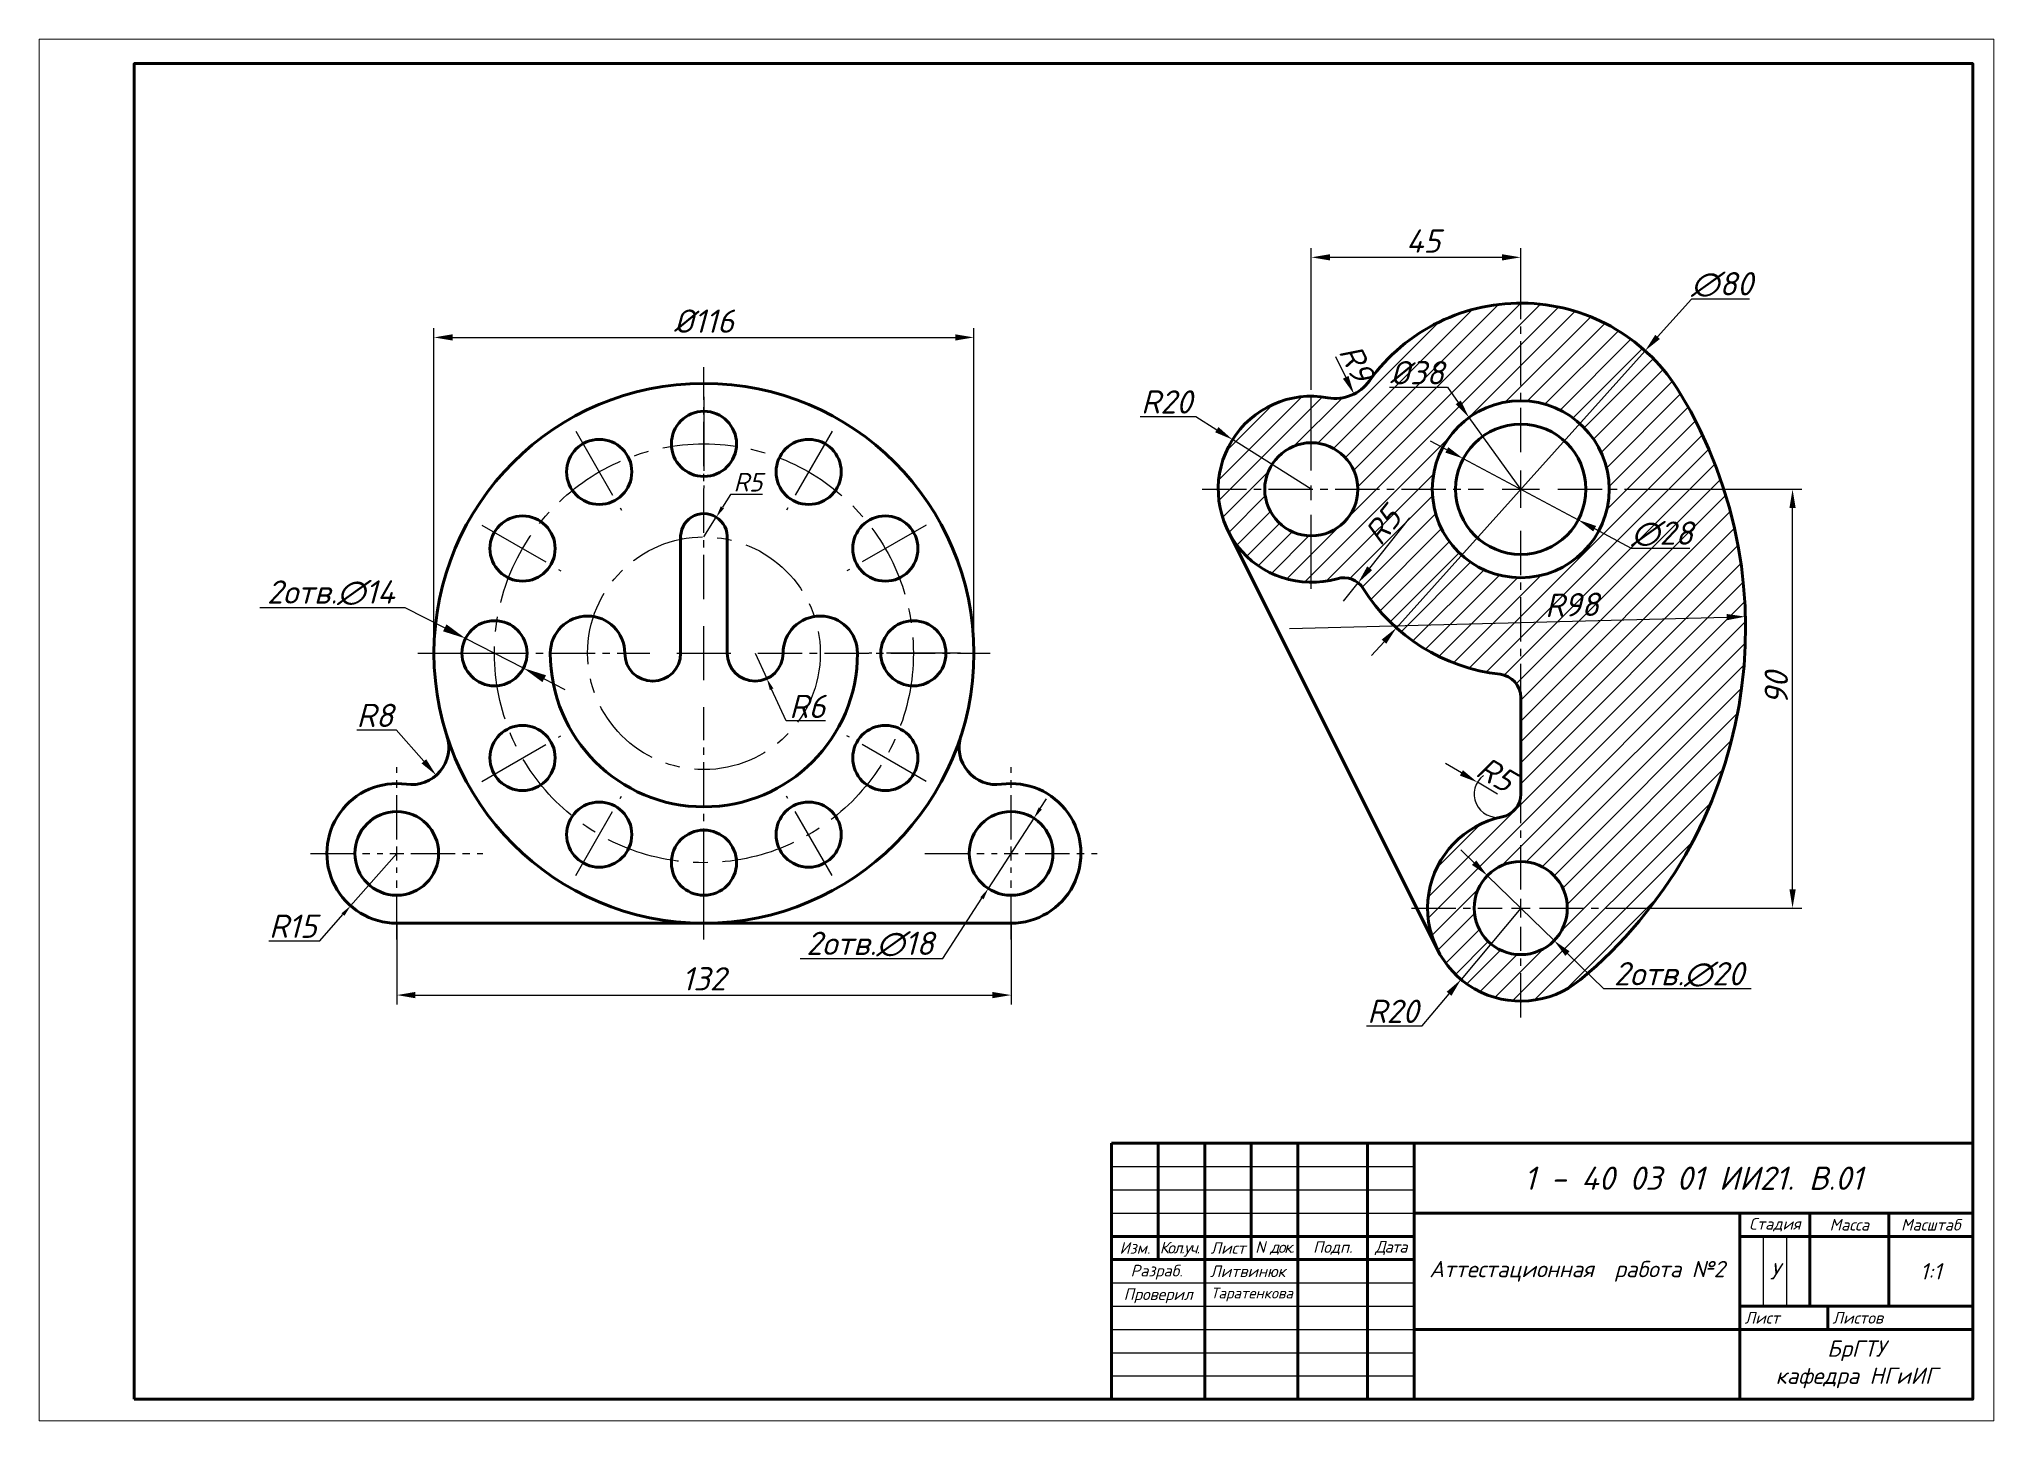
# Paper-space layout 'Лист1' of a CAD drawing. Header units: millimetres. Extents: x -2 to 418, y -2 to 295.
# The model-space entities are those that its viewports show. They can reach past a viewport. Long polylines and large blocks are cut down to what shows.
import ezdxf

# ---------------------------------------------------------------- set-up
doc = ezdxf.new("R2010")
doc.units = ezdxf.units.MM
doc.header["$LTSCALE"] = 0.5
doc.linetypes.add('CENTER2', pattern=[28.575, 19.05, -3.175, 3.175, -3.175])
doc.linetypes.add('осевая', pattern=[50.8, 31.75, -6.35, 6.35, -6.35])
doc.styles.add('GOST-2.304_Type-B', font='isocpeui.ttf')
doc.styles.add('SPDS', font='isocpeur.ttf', dxfattribs={"oblique": 15})
doc.dimstyles.new('Copy(2) of STANDARD', dxfattribs={"dimscale": 0, "dimtxt": 5, "dimasz": 4, "dimexe": 2, "dimexo": 0, "dimgap": 1, "dimtad": 1, "dimdec": 0, "dimzin": 12, "dimdsep": 46, "dimtxsty": 'SPDS', "dimcen": -3, "dimclrd": 256, "dimclre": 256, "dimadec": 0, "dimazin": 0, "dimtfac": 1, "dimtdec": 0, "dimtmove": 0, "dimatfit": 1, "dimfxl": 1, "dimtolj": 1, "dimtzin": 0, "dimarcsym": 0})
doc.dimstyles.new('SPDS', dxfattribs={"dimscale": 0, "dimtxt": 2.5, "dimasz": 2.5, "dimexe": 1.25, "dimexo": 0.625, "dimtad": 1, "dimtoh": 1, "dimdec": 0, "dimrnd": 0.001, "dimtxsty": 'SPDS', "dimblk": 'ARCHTICK', "dimblk1": 'ARCHTICK', "dimblk2": 'ARCHTICK', "dimcen": 2.5, "dimdle": 2, "dimadec": 0, "dimazin": 2, "dimtfac": 1, "dimtdec": 4, "dimtmove": 1, "dimatfit": 3, "dimfxl": 1, "dimtolj": 1, "dimtzin": 0, "dimarcsym": 0})

# ---------------------------------------------------------------- blocks, each defined once
blk = doc.blocks.new('*U13')
at = {"color": 0, "linetype": 'CENTER2', "transparency": 16777216}
for p, q in [((0, 11.6), (0, 61.5)), ((-61.5, 0), (-11.6, 0)), ((11.6, 0), (61.5, 0)), ((0, -61.5), (0, -11.6))]:
    blk.add_line(p, q, dxfattribs=at)
at = {"color": 0, "linetype": 'Continuous', "transparency": 16777216}
for p, q in [((0, -5.8), (0, 5.8)), ((-5.8, 0), (5.8, 0))]:
    blk.add_line(p, q, dxfattribs=at)
blk = doc.blocks.new('*U16')
at = {"color": 0, "linetype": 'CENTER2', "transparency": 16777216}
for p, q in [((0, 3), (0, 18.5)), ((-18.5, 0), (-3, 0)), ((3, 0), (18.5, 0)), ((0, -18.5), (0, -3))]:
    blk.add_line(p, q, dxfattribs=at)
at = {"color": 0, "linetype": 'Continuous', "transparency": 16777216}
for p, q in [((-1.5, 0), (1.5, 0)), ((0, -1.5), (0, 1.5))]:
    blk.add_line(p, q, dxfattribs=at)
blk = doc.blocks.new('*U17')
at = {"color": 0, "linetype": 'CENTER2', "transparency": 16777216}
for p, q in [((0, 3), (0, 18.5)), ((-18.5, 0), (-3, 0)), ((3, 0), (18.5, 0)), ((0, -18.5), (0, -3))]:
    blk.add_line(p, q, dxfattribs=at)
at = {"color": 0, "linetype": 'Continuous', "transparency": 16777216}
for p, q in [((-1.5, 0), (1.5, 0)), ((0, -1.5), (0, 1.5))]:
    blk.add_line(p, q, dxfattribs=at)
blk = doc.blocks.new('*U18')
at = {"linetype": 'осевая'}
blk.add_line((-9.82, 0), (9.82, 0), dxfattribs=at)
at = {"lineweight": 60}
blk.add_circle((0.3, 0), 7, dxfattribs=at)
blk = doc.blocks.new('*U19')
at = {"color": 0, "linetype": 'ByBlock', "lineweight": -2, "transparency": 16777216}
for p, rotation in [((-42501.18, 32202.94), 269.9999999999998), ((-42523.83, 32196.88), 299.9999999999998), ((-42478.53, 32196.88), 239.9999999999998), ((-42540.41, 32180.3), 329.9999999999998), ((-42461.95, 32180.3), 209.9999999999998), ((-42455.88, 32157.65), 180), ((-42540.41, 32135), 29.99999999999999), ((-42461.95, 32135), 149.9999999999999), ((-42523.83, 32118.42), 59.99999999999997), ((-42478.53, 32118.42), 119.9999999999999), ((-42501.18, 32112.35), 89.99999999999997)]:
    blk.add_blockref('*U18', p, dxfattribs=dict(at, rotation=rotation))
blk.add_blockref('*U18', (-42546.48, 32157.65), dxfattribs=at)
blk = doc.blocks.new('*D20')
at = {"lineweight": -2, "transparency": 16777216}
for p, q in [((-42539.07, 32166.38), (-42539.07, 32236.25)), ((-42423.07, 32166.38), (-42423.07, 32236.25)), ((-42535.07, 32234.25), (-42427.07, 32234.25))]:
    blk.add_line(p, q, dxfattribs=at)
at = {"transparency": 16777216}
for points in [[(-42535.07, 32234.92), (-42535.07, 32233.58), (-42539.07, 32234.25)], [(-42427.07, 32234.92), (-42427.07, 32233.58), (-42423.07, 32234.25)]]:
    blk.add_solid(points, dxfattribs=at)
at = {"layer": 'Defpoints', "color": 0, "transparency": 16777216}
for p in [(-42423.07, 32234.25), (-42539.07, 32166.38), (-42423.07, 32166.38)]:
    blk.add_point(p, dxfattribs=at)
at = {"color": 0, "transparency": 16777216, "insert": (-42481.09, 32237.75), "char_height": 5, "attachment_point": 5, "style": 'SPDS'}
blk.add_mtext('\\A1;%%C116', dxfattribs=at)
blk = doc.blocks.new('*D22')
at = {"color": 0, "lineweight": -2, "transparency": 16777216}
for p, q in [((-42475.37, 32200.51), (-42477.1, 32197.74)), ((-42468.47, 32200.51), (-42475.37, 32200.51)), ((-42481.07, 32191.38), (-42478.42, 32195.62))]:
    blk.add_line(p, q, dxfattribs=at)
at = {"color": 0, "transparency": 16777216}
blk.add_solid([(-42477.45, 32197.96), (-42476.74, 32197.52), (-42478.42, 32195.62)], dxfattribs=at)
at = {"layer": 'Defpoints', "color": 0, "transparency": 16777216}
for p in [(-42478.42, 32195.62), (-42481.07, 32191.38)]:
    blk.add_point(p, dxfattribs=at)
at = {"color": 0, "transparency": 16777216, "insert": (-42471.61, 32203.14), "char_height": 2.5, "attachment_point": 5, "style": 'SPDS'}
blk.add_mtext('\\A1;{\\H1.6x;R5}', dxfattribs=at)
blk = doc.blocks.new('_ArchTick')
at = {"color": 0, "linetype": 'ByBlock', "const_width": 0.15}
blk.add_lwpolyline([(-0.5, -0.5), (0.5, 0.5)], dxfattribs=at)
blk = doc.blocks.new('*D23')
at = {"color": 0, "lineweight": -2, "transparency": 16777216}
for p, q in [((-42576.5, 32176.25), (-42545.36, 32176.25)), ((-42545.36, 32176.25), (-42536.75, 32171.85)), ((-42519.84, 32163.19), (-42532.3, 32169.57)), ((-42515.38, 32160.91), (-42510.93, 32158.63))]:
    blk.add_line(p, q, dxfattribs=at)
at = {"color": 0, "transparency": 16777216}
for points in [[(-42536.37, 32172.59), (-42537.13, 32171.1), (-42532.3, 32169.57)], [(-42515, 32161.65), (-42515.76, 32160.17), (-42519.84, 32163.19)]]:
    blk.add_solid(points, dxfattribs=at)
at = {"layer": 'Defpoints', "color": 0, "transparency": 16777216}
for p in [(-42532.3, 32169.57), (-42519.84, 32163.19)]:
    blk.add_point(p, dxfattribs=at)
at = {"color": 0, "transparency": 16777216, "insert": (-42561.24, 32179.38), "char_height": 2.5, "attachment_point": 5, "style": 'SPDS'}
blk.add_mtext('\\A1;{\\H2x;2отв.∅14}', dxfattribs=at)
blk = doc.blocks.new('*D26')
at = {"color": 0, "lineweight": -2, "transparency": 16777216}
for p, q in [((-42470.07, 32166.38), (-42467.56, 32160.93)), ((-42463.39, 32151.84), (-42466.52, 32158.65)), ((-42454.93, 32151.84), (-42463.39, 32151.84))]:
    blk.add_line(p, q, dxfattribs=at)
at = {"color": 0, "transparency": 16777216}
blk.add_solid([(-42466.14, 32158.83), (-42466.9, 32158.48), (-42467.56, 32160.93)], dxfattribs=at)
at = {"layer": 'Defpoints', "color": 0, "transparency": 16777216}
for p in [(-42470.07, 32166.38), (-42467.56, 32160.93)]:
    blk.add_point(p, dxfattribs=at)
at = {"color": 0, "transparency": 16777216, "insert": (-42458.85, 32154.96), "char_height": 2.5, "attachment_point": 5, "style": 'SPDS'}
blk.add_mtext('\\A1;{\\H2x;R6}', dxfattribs=at)
blk = doc.blocks.new('*D27')
at = {"color": 0, "lineweight": -2, "transparency": 16777216}
for p, q in [((-42547.07, 32123.38), (-42556.97, 32112.12)), ((-42563.58, 32104.61), (-42558.62, 32110.24)), ((-42574.54, 32104.61), (-42563.58, 32104.61))]:
    blk.add_line(p, q, dxfattribs=at)
at = {"color": 0, "transparency": 16777216}
blk.add_solid([(-42558.94, 32110.51), (-42558.31, 32109.96), (-42556.97, 32112.12)], dxfattribs=at)
at = {"layer": 'Defpoints', "color": 0, "transparency": 16777216}
for p in [(-42547.07, 32123.38), (-42556.97, 32112.12)]:
    blk.add_point(p, dxfattribs=at)
at = {"color": 0, "transparency": 16777216, "insert": (-42569.37, 32107.73), "char_height": 2.5, "attachment_point": 5, "style": 'SPDS'}
blk.add_mtext('\\A1;{\\H2x;R15}', dxfattribs=at)
blk = doc.blocks.new('*D28')
at = {"lineweight": -2, "transparency": 16777216}
for p, q in [((-42547.07, 32108.38), (-42547.07, 32090.93)), ((-42415.07, 32108.38), (-42415.07, 32090.93)), ((-42543.07, 32092.93), (-42419.07, 32092.93))]:
    blk.add_line(p, q, dxfattribs=at)
at = {"transparency": 16777216}
for points in [[(-42543.07, 32093.6), (-42543.07, 32092.26), (-42547.07, 32092.93)], [(-42419.07, 32093.6), (-42419.07, 32092.26), (-42415.07, 32092.93)]]:
    blk.add_solid(points, dxfattribs=at)
at = {"layer": 'Defpoints', "color": 0, "transparency": 16777216}
for p in [(-42547.07, 32108.38), (-42415.07, 32108.38), (-42415.07, 32092.93)]:
    blk.add_point(p, dxfattribs=at)
at = {"color": 0, "transparency": 16777216, "insert": (-42481.11, 32096.43), "char_height": 5, "attachment_point": 5, "style": 'SPDS'}
blk.add_mtext('\\A1;132', dxfattribs=at)
blk = doc.blocks.new('*D29')
at = {"color": 0, "lineweight": -2, "transparency": 16777216}
for p, q in [((-42408.81, 32133.02), (-42407.44, 32135.12)), ((-42410.17, 32130.93), (-42419.97, 32115.83)), ((-42429.74, 32100.77), (-42421.33, 32113.73)), ((-42460.39, 32100.77), (-42429.74, 32100.77))]:
    blk.add_line(p, q, dxfattribs=at)
at = {"color": 0, "transparency": 16777216}
for points in [[(-42409.15, 32133.25), (-42408.46, 32132.8), (-42410.17, 32130.93)], [(-42421.68, 32113.96), (-42420.98, 32113.51), (-42419.97, 32115.83)]]:
    blk.add_solid(points, dxfattribs=at)
at = {"layer": 'Defpoints', "color": 0, "transparency": 16777216}
for p in [(-42410.17, 32130.93), (-42419.97, 32115.83)]:
    blk.add_point(p, dxfattribs=at)
at = {"color": 0, "transparency": 16777216, "insert": (-42445.38, 32103.89), "char_height": 2.5, "attachment_point": 5, "style": 'SPDS'}
blk.add_mtext('\\A1;{\\H2x;2отв.∅18}', dxfattribs=at)
blk = doc.blocks.new('*U30')
at = {"color": 0, "linetype": 'CENTER2', "transparency": 16777216}
for p, q in [((0, 8), (0, 43.5)), ((-68.47, 0), (-8, 0)), ((8, 0), (47, 0)), ((0, -47), (0, -8))]:
    blk.add_line(p, q, dxfattribs=at)
at = {"color": 0, "linetype": 'Continuous', "transparency": 16777216}
for p, q in [((-4, 0), (4, 0)), ((0, -4), (0, 4))]:
    blk.add_line(p, q, dxfattribs=at)
blk = doc.blocks.new('*U31')
at = {"color": 0, "linetype": 'CENTER2', "transparency": 16777216}
for p, q in [((0, 4), (0, 23.5)), ((-23.5, 0), (-4, 0)), ((4, 0), (23.5, 0)), ((0, -23.5), (0, -4))]:
    blk.add_line(p, q, dxfattribs=at)
at = {"color": 0, "linetype": 'Continuous', "transparency": 16777216}
for p, q in [((-2, 0), (2, 0)), ((0, -2), (0, 2))]:
    blk.add_line(p, q, dxfattribs=at)
blk = doc.blocks.new('*D32')
at = {"lineweight": -2, "transparency": 16777216}
for p, q in [((-42350.57, 32222.99), (-42350.57, 32253.46)), ((-42305.57, 32241.62), (-42305.57, 32253.46)), ((-42309.57, 32251.46), (-42346.57, 32251.46))]:
    blk.add_line(p, q, dxfattribs=at)
at = {"transparency": 16777216}
for points in [[(-42346.57, 32252.13), (-42346.57, 32250.79), (-42350.57, 32251.46)], [(-42309.57, 32252.13), (-42309.57, 32250.79), (-42305.57, 32251.46)]]:
    blk.add_solid(points, dxfattribs=at)
at = {"layer": 'Defpoints', "color": 0, "transparency": 16777216}
for p in [(-42350.57, 32251.46), (-42305.57, 32241.62), (-42350.57, 32222.99)]:
    blk.add_point(p, dxfattribs=at)
at = {"color": 0, "transparency": 16777216, "insert": (-42326.53, 32254.96), "char_height": 5, "attachment_point": 5, "style": 'SPDS'}
blk.add_mtext('\\A1;45', dxfattribs=at)
blk = doc.blocks.new('*D33')
at = {"lineweight": -2, "transparency": 16777216}
blk.add_line((-42345.4, 32230.15), (-42343.18, 32225.67), dxfattribs=at)
at = {"transparency": 16777216}
blk.add_solid([(-42342.58, 32225.97), (-42343.78, 32225.38), (-42341.4, 32222.09)], dxfattribs=at)
at = {"layer": 'Defpoints', "color": 0, "transparency": 16777216}
for p in [(-42345.4, 32230.15), (-42341.4, 32222.09)]:
    blk.add_point(p, dxfattribs=at)
at = {"color": 0, "transparency": 16777216, "insert": (-42340.82, 32228.8), "char_height": 5, "attachment_point": 5, "rotation": 296.3744, "style": 'SPDS'}
blk.add_mtext('\\A1;R9', dxfattribs=at)
blk = doc.blocks.new('*D34')
at = {"lineweight": -2, "transparency": 16777216}
for p, q in [((-42338.02, 32184.65), (-42329.4, 32195.48)), ((-42343.62, 32177.6), (-42340.51, 32181.52))]:
    blk.add_line(p, q, dxfattribs=at)
at = {"transparency": 16777216}
blk.add_solid([(-42338.54, 32185.06), (-42337.5, 32184.23), (-42340.51, 32181.52)], dxfattribs=at)
at = {"layer": 'Defpoints', "color": 0, "transparency": 16777216}
for p in [(-42340.51, 32181.52), (-42343.62, 32177.6)]:
    blk.add_point(p, dxfattribs=at)
at = {"color": 0, "transparency": 16777216, "insert": (-42335.21, 32193.81), "char_height": 5, "attachment_point": 5, "rotation": 51.5015, "style": 'SPDS'}
blk.add_mtext('\\A1;R5', dxfattribs=at)
blk = doc.blocks.new('*D35')
at = {"lineweight": -2, "transparency": 16777216}
for p, q in [((-42318.32, 32140.67), (-42321.77, 32142.7)), ((-42310.57, 32136.11), (-42314.88, 32138.65))]:
    blk.add_line(p, q, dxfattribs=at)
blk.add_arc((-42310.57, 32136.11), 5, 126.6252, 281.537, dxfattribs=at)
at = {"transparency": 16777216}
blk.add_solid([(-42317.99, 32141.25), (-42318.66, 32140.1), (-42314.88, 32138.65)], dxfattribs=at)
at = {"layer": 'Defpoints', "color": 0, "transparency": 16777216}
for p in [(-42314.88, 32138.65), (-42310.57, 32136.11)]:
    blk.add_point(p, dxfattribs=at)
at = {"color": 0, "transparency": 16777216, "insert": (-42310.95, 32140.4), "char_height": 5, "attachment_point": 5, "rotation": 329.5435, "style": 'SPDS'}
blk.add_mtext('\\A1;R5', dxfattribs=at)
blk = doc.blocks.new('*D36')
at = {"lineweight": -2, "transparency": 16777216}
blk.add_line((-42355.27, 32171.73), (-42261.3, 32174.15), dxfattribs=at)
at = {"transparency": 16777216}
blk.add_solid([(-42261.32, 32174.82), (-42261.29, 32173.48), (-42257.3, 32174.25)], dxfattribs=at)
at = {"layer": 'Defpoints', "color": 0, "transparency": 16777216}
for p in [(-42257.3, 32174.25), (-42355.27, 32171.73)]:
    blk.add_point(p, dxfattribs=at)
at = {"color": 0, "transparency": 16777216, "insert": (-42294.57, 32176.79), "char_height": 5, "attachment_point": 5, "rotation": 1.4763, "style": 'SPDS'}
blk.add_mtext('\\A1;R98', dxfattribs=at)
blk = doc.blocks.new('*D37')
at = {"color": 0, "lineweight": -2, "transparency": 16777216}
for p, q in [((-42321.45, 32210.09), (-42324.98, 32211.97)), ((-42317.92, 32208.2), (-42293.21, 32195.03)), ((-42281.74, 32188.92), (-42289.68, 32193.15)), ((-42269.27, 32188.92), (-42281.74, 32188.92))]:
    blk.add_line(p, q, dxfattribs=at)
at = {"color": 0, "transparency": 16777216}
for points in [[(-42321.14, 32210.67), (-42321.76, 32209.5), (-42317.92, 32208.2)], [(-42289.37, 32193.74), (-42290, 32192.56), (-42293.21, 32195.03)]]:
    blk.add_solid(points, dxfattribs=at)
at = {"layer": 'Defpoints', "color": 0, "transparency": 16777216}
for p in [(-42317.92, 32208.2), (-42293.21, 32195.03)]:
    blk.add_point(p, dxfattribs=at)
at = {"color": 0, "transparency": 16777216, "insert": (-42275.19, 32192.04), "char_height": 2.5, "attachment_point": 5, "style": 'SPDS'}
blk.add_mtext('\\A1;{\\H2x;∅28}', dxfattribs=at)
blk = doc.blocks.new('*D39')
at = {"color": 0, "lineweight": -2, "transparency": 16777216}
for p, q in [((-42268.88, 32242.49), (-42276.18, 32234.36)), ((-42256.42, 32242.49), (-42268.88, 32242.49)), ((-42332.28, 32171.85), (-42278.85, 32231.39)), ((-42334.95, 32168.87), (-42337.63, 32165.9))]:
    blk.add_line(p, q, dxfattribs=at)
at = {"color": 0, "transparency": 16777216}
for points in [[(-42276.67, 32234.81), (-42275.68, 32233.92), (-42278.85, 32231.39)], [(-42335.45, 32169.32), (-42334.46, 32168.43), (-42332.28, 32171.85)]]:
    blk.add_solid(points, dxfattribs=at)
at = {"layer": 'Defpoints', "color": 0, "transparency": 16777216}
for p in [(-42278.85, 32231.39), (-42332.28, 32171.85)]:
    blk.add_point(p, dxfattribs=at)
at = {"color": 0, "transparency": 16777216, "insert": (-42262.34, 32245.62), "char_height": 5, "attachment_point": 5, "style": 'SPDS'}
blk.add_mtext('\\A1;∅80', dxfattribs=at)
blk = doc.blocks.new('*D40')
at = {"color": 0, "lineweight": -2, "transparency": 16777216}
for p, q in [((-42333.8, 32223.53), (-42321.34, 32223.53)), ((-42321.34, 32223.53), (-42319, 32220.29)), ((-42305.57, 32201.62), (-42316.66, 32217.04))]:
    blk.add_line(p, q, dxfattribs=at)
at = {"color": 0, "transparency": 16777216}
blk.add_solid([(-42318.46, 32220.68), (-42319.54, 32219.9), (-42316.66, 32217.04)], dxfattribs=at)
at = {"layer": 'Defpoints', "color": 0, "transparency": 16777216}
for p in [(-42316.66, 32217.04), (-42305.57, 32201.62)]:
    blk.add_point(p, dxfattribs=at)
at = {"color": 0, "transparency": 16777216, "insert": (-42327.88, 32226.66), "char_height": 5, "attachment_point": 5, "style": 'SPDS'}
blk.add_mtext('\\A1;%%C38', dxfattribs=at)
blk = doc.blocks.new('*D41')
at = {"color": 0, "lineweight": -2, "transparency": 16777216}
for p, q in [((-42305.57, 32111.62), (-42318.4, 32096.28)), ((-42326.75, 32086.32), (-42320.97, 32093.22)), ((-42338.71, 32086.32), (-42326.75, 32086.32))]:
    blk.add_line(p, q, dxfattribs=at)
at = {"color": 0, "transparency": 16777216}
blk.add_solid([(-42321.48, 32093.64), (-42320.46, 32092.79), (-42318.4, 32096.28)], dxfattribs=at)
at = {"layer": 'Defpoints', "color": 0, "transparency": 16777216}
for p in [(-42305.57, 32111.62), (-42318.4, 32096.28)]:
    blk.add_point(p, dxfattribs=at)
at = {"color": 0, "transparency": 16777216, "insert": (-42333.05, 32089.44), "char_height": 5, "attachment_point": 5, "style": 'SPDS'}
blk.add_mtext('\\A1;R20', dxfattribs=at)
blk = doc.blocks.new('*D42')
at = {"lineweight": -2, "transparency": 16777216}
for p, q in [((-42282.02, 32201.62), (-42245.17, 32201.62)), ((-42247.17, 32115.62), (-42247.17, 32197.62)), ((-42282.07, 32111.62), (-42245.17, 32111.62))]:
    blk.add_line(p, q, dxfattribs=at)
at = {"transparency": 16777216}
for points in [[(-42247.83, 32197.62), (-42246.5, 32197.62), (-42247.17, 32201.62)], [(-42247.83, 32115.62), (-42246.5, 32115.62), (-42247.17, 32111.62)]]:
    blk.add_solid(points, dxfattribs=at)
at = {"layer": 'Defpoints', "color": 0, "transparency": 16777216}
for p in [(-42282.02, 32201.62), (-42247.17, 32201.62), (-42282.07, 32111.62)]:
    blk.add_point(p, dxfattribs=at)
at = {"color": 0, "transparency": 16777216, "insert": (-42250.67, 32158.85), "char_height": 5, "attachment_point": 5, "rotation": 90, "style": 'SPDS'}
blk.add_mtext('\\A1;90', dxfattribs=at)
blk = doc.blocks.new('*D43')
at = {"color": 0, "lineweight": -2, "transparency": 16777216}
for p, q in [((-42387.34, 32217.26), (-42375.38, 32217.26)), ((-42375.38, 32217.26), (-42370.87, 32214.42)), ((-42350.57, 32201.62), (-42367.48, 32212.29))]:
    blk.add_line(p, q, dxfattribs=at)
at = {"color": 0, "transparency": 16777216}
blk.add_solid([(-42370.51, 32214.98), (-42371.22, 32213.86), (-42367.48, 32212.29)], dxfattribs=at)
at = {"layer": 'Defpoints', "color": 0, "transparency": 16777216}
for p in [(-42367.48, 32212.29), (-42350.57, 32201.62)]:
    blk.add_point(p, dxfattribs=at)
at = {"color": 0, "transparency": 16777216, "insert": (-42381.67, 32220.39), "char_height": 5, "attachment_point": 5, "style": 'SPDS'}
blk.add_mtext('\\A1;R20', dxfattribs=at)
blk = doc.blocks.new('*D44')
at = {"color": 0, "lineweight": -2, "transparency": 16777216}
for p, q in [((-42315.6, 32121.38), (-42318.46, 32124.17)), ((-42312.73, 32118.59), (-42298.4, 32104.64)), ((-42287.71, 32094.24), (-42295.53, 32101.85)), ((-42256.07, 32094.24), (-42287.71, 32094.24))]:
    blk.add_line(p, q, dxfattribs=at)
at = {"color": 0, "transparency": 16777216}
for points in [[(-42315.13, 32121.86), (-42316.06, 32120.91), (-42312.73, 32118.59)], [(-42295.07, 32102.33), (-42296, 32101.37), (-42298.4, 32104.64)]]:
    blk.add_solid(points, dxfattribs=at)
at = {"layer": 'Defpoints', "color": 0, "transparency": 16777216}
for p in [(-42312.73, 32118.59), (-42298.4, 32104.64)]:
    blk.add_point(p, dxfattribs=at)
at = {"color": 0, "transparency": 16777216, "insert": (-42271.57, 32097.36), "char_height": 5, "attachment_point": 5, "style": 'SPDS'}
blk.add_mtext('\\A1;2отв.∅20', dxfattribs=at)
blk = doc.blocks.new('*D46')
at = {"color": 0, "lineweight": -2, "transparency": 16777216}
for p, q in [((-42555.67, 32149.9), (-42547.21, 32149.9)), ((-42547.21, 32149.9), (-42541.24, 32143.17))]:
    blk.add_line(p, q, dxfattribs=at)
at = {"color": 0, "transparency": 16777216}
blk.add_solid([(-42540.74, 32143.61), (-42541.74, 32142.72), (-42538.59, 32140.17)], dxfattribs=at)
at = {"layer": 'Defpoints', "color": 0, "transparency": 16777216}
for p in [(-42543.89, 32146.16), (-42538.59, 32140.17)]:
    blk.add_point(p, dxfattribs=at)
at = {"color": 0, "transparency": 16777216, "insert": (-42551.75, 32153.03), "char_height": 5, "attachment_point": 5, "style": 'SPDS'}
blk.add_mtext('\\A1;R8', dxfattribs=at)

msp = doc.modelspace()

# ---------------------------------------------------------------- hatches: boundary and pattern name
h = msp.add_hatch()
h.set_pattern_fill('ANSI31', color=256)
h.set_pattern_definition([(45, (20.115, 8.731), (-2.24506403, 2.24506403), [])])
h.paths.add_polyline_path([(-42261.94, 32201.62), (-42286.57, 32201.62, -0.414214), (-42305.57, 32182.62), (-42305.57, 32154.62), (-42305.57, 32136.11, -0.356394), (-42309.57, 32131.21, 0.356394), (-42325.57, 32111.62), (-42315.57, 32111.62, -1), (-42295.57, 32111.62, -0.414214), (-42305.57, 32101.62), (-42305.57, 32091.62, 0.174471), (-42292.82, 32096.2, 0.306543)])
h.paths.add_polyline_path([(-42305.57, 32182.62, -0.414214), (-42324.57, 32201.62), (-42340.57, 32201.62, -0.414256), (-42350.57, 32191.62), (-42350.57, 32181.62, 0.070489), (-42345.01, 32182.41, -0.333976), (-42339.39, 32180.27, 0.227953), (-42310.01, 32161.87, -0.381966), (-42305.57, 32156.9)])
h.paths.add_polyline_path([(-42315.57, 32111.62), (-42325.57, 32111.62, 0.414214), (-42305.57, 32091.62), (-42305.57, 32101.62, -0.414214)], flags=17)
h.paths.add_polyline_path([(-42271.29, 32222.23, 0.263188), (-42305.57, 32241.62), (-42305.57, 32220.62, -0.414214), (-42286.57, 32201.62), (-42261.94, 32201.62, 0.05793)])
h.paths.add_polyline_path([(-42305.57, 32241.62, 0.241846), (-42338.08, 32224.91, -0.289795), (-42347, 32221.3, 0.044875), (-42350.57, 32221.62), (-42350.57, 32211.62, -0.414329), (-42340.57, 32201.62), (-42324.57, 32201.62, -0.414214), (-42305.57, 32220.62)])
h.paths.add_polyline_path([(-42350.57, 32221.62, 0.414137), (-42370.57, 32201.62), (-42360.57, 32201.62, -0.414098), (-42350.57, 32211.62)])
h.paths.add_polyline_path([(-42360.57, 32201.62), (-42370.57, 32201.62, 0.414211), (-42350.57, 32181.62), (-42350.57, 32191.62, -0.414172)])

# ---------------------------------------------------------------- linework, layer by layer
at = {"linetype": 'осевая'}
msp.add_line((-42350.57, 32180.22), (-42350.57, 32222.99), dxfattribs=at)
at = {"lineweight": 60}
for p, q in [((-42486.07, 32166.38), (-42486.07, 32191.38)), ((-42476.07, 32166.38), (-42476.07, 32191.38)), ((-42368.5, 32192.77), (-42323.48, 32102.72)), ((-42305.57, 32156.9), (-42305.57, 32136.11)), ((-42208.47, 32116.08), (-42208.47, 32061.08)), ((-42481.07, 32108.38), (-42547.07, 32108.38)), ((-42481.07, 32108.38), (-42415.07, 32108.38)), ((-42393.47, 32061.08), (-42208.47, 32061.08))]:
    msp.add_line(p, q, dxfattribs=at)
at = {"linetype": 'Continuous', "lineweight": 60}
for p, q in [((-42393.47, 32061.08), (-42208.47, 32061.08)), ((-42393.47, 32061.08), (-42393.47, 32006.08)), ((-42383.47, 32061.08), (-42383.47, 32036.08)), ((-42373.47, 32061.08), (-42373.47, 32006.08)), ((-42363.47, 32061.08), (-42363.47, 32036.08)), ((-42353.47, 32061.08), (-42353.47, 32006.08)), ((-42338.47, 32061.08), (-42338.47, 32006.08)), ((-42328.47, 32061.08), (-42328.47, 32006.08)), ((-42208.47, 32061.08), (-42208.47, 32006.08)), ((-42328.47, 32046.08), (-42208.47, 32046.08)), ((-42258.47, 32046.08), (-42258.47, 32006.08)), ((-42243.47, 32046.08), (-42243.47, 32026.08)), ((-42226.47, 32046.08), (-42226.47, 32026.08)), ((-42393.47, 32041.08), (-42328.47, 32041.08)), ((-42258.47, 32041.08), (-42208.47, 32041.08)), ((-42393.47, 32036.08), (-42328.47, 32036.08)), ((-42258.47, 32026.08), (-42208.47, 32026.08)), ((-42239.6, 32026.08), (-42239.6, 32021.08)), ((-42328.47, 32021.08), (-42208.47, 32021.08)), ((-42393.47, 32006.08), (-42208.47, 32006.08))]:
    msp.add_line(p, q, dxfattribs=at)
at = {"linetype": 'Continuous'}
for p, q in [((-42393.47, 32056.08), (-42328.47, 32056.08)), ((-42393.47, 32051.08), (-42328.47, 32051.08)), ((-42393.47, 32046.08), (-42328.47, 32046.08)), ((-42253.47, 32041.08), (-42253.47, 32026.08)), ((-42248.47, 32041.08), (-42248.47, 32026.08)), ((-42393.47, 32031.08), (-42328.47, 32031.08)), ((-42393.47, 32026.08), (-42328.47, 32026.08)), ((-42393.47, 32021.08), (-42328.47, 32021.08)), ((-42393.47, 32016.08), (-42328.47, 32016.08)), ((-42393.47, 32011.08), (-42328.47, 32011.08))]:
    msp.add_line(p, q, dxfattribs=at)
at = {"lineweight": 60}
msp.add_lwpolyline([(-42603.47, 32006.08), (-42603.47, 32293.08), (-42208.47, 32293.08), (-42208.47, 32006.08), (-42603.47, 32006.08)], dxfattribs=at)
for centre, radius in [((-42481.07, 32166.38), 58), ((-42305.57, 32201.62), 19), ((-42305.57, 32201.62), 14), ((-42350.57, 32201.62), 10), ((-42547.07, 32123.38), 9), ((-42415.07, 32123.38), 9), ((-42305.57, 32111.62), 10)]:
    msp.add_circle(centre, radius, dxfattribs=at)
at = {"linetype": 'осевая'}
for radius in [45, 25]:
    msp.add_circle((-42481.07, 32166.38), radius, dxfattribs=at)
at = {"lineweight": 60}
for centre, radius, start, end in [((-42305.57, 32201.62), 40, 31.0192, 144.3827), ((-42345.4, 32230.15), 9, 259.7373, 324.3827), ((-42350.57, 32201.62), 20, 79.7373, 286.1276), ((-42355.27, 32171.73), 98, 309.5872, 31.0192), ((-42481.07, 32191.38), 5, 354.2608, 185.7392), ((-42343.62, 32177.6), 5, 32.2552, 106.1276), ((-42305.57, 32201.62), 40, 212.2552, 263.6206), ((-42506.07, 32166.38), 8, 0, 180), ((-42456.07, 32166.38), 8, 0, 180), ((-42481.07, 32166.38), 33, 180, 0), ((-42492.07, 32166.38), 6, 180, 0), ((-42470.07, 32166.38), 6, 180, 0), ((-42310.57, 32156.9), 5, 0, 83.6206), ((-42543.89, 32146.16), 8, 262.0688, 17.8402), ((-42418.24, 32146.16), 8, 162.1598, 277.9312), ((-42547.07, 32123.38), 15, 82.0688, 270), ((-42415.07, 32123.38), 15, 270, 97.9312), ((-42310.57, 32136.11), 5, 281.537, 0), ((-42305.57, 32111.62), 20, 101.537, 309.5872)]:
    msp.add_arc(centre, radius, start, end, dxfattribs=at)

# ---------------------------------------------------------------- block references
at = {"linetype": 'CENTER2'}
for name, p in [('*U30', (-42305.57, 32201.62)), ('*U13', (-42481.07, 32166.38)), ('*U17', (-42547.07, 32123.38)), ('*U16', (-42415.07, 32123.38)), ('*U31', (-42305.57, 32111.62))]:
    msp.add_blockref(name, p, dxfattribs=at)
at = {"linetype": 'осевая'}
msp.add_blockref('*U19', (20.12, 8.73), dxfattribs=at)

# ---------------------------------------------------------------- texts
at = {"color": 1, "linetype": 'Continuous', "attachment_point": 5, "style": 'GOST-2.304_Type-B'}
for s, insert, char_height, width in [('{\\C256;1 - 40 03 01 ИИ21. В.01}', (-42268.47, 32053.58), 5, 117), ('{\\C256;Литвинюк}', (-42364.22, 32033.58), 2.5, 18), ('{\\C256;Аттестационная  работа №2}', (-42293.47, 32033.58), 3.5, 67), ('{\\C256;Таратенкова}', (-42363.34, 32028.58), 2.3, 18)]:
    msp.add_mtext(s, dxfattribs=dict(at, insert=insert, char_height=char_height, width=width))
at = {"linetype": 'Continuous', "style": 'GOST-2.304_Type-B'}
for s, insert, char_height, width, attachment_point in [('Стадия', (-42250.97, 32043.58), 2.5, 13, 5), ('Масса', (-42234.97, 32043.58), 2.5, 15, 5), ('Масштаб', (-42217.47, 32043.58), 2.5, 16, 5), ('Изм.', (-42388.47, 32038.58), 2.5, 8, 5), ('{\\T0.8;Кол.уч.}', (-42378.87, 32038.31), 2.5, 9, 5), ('Лист', (-42368.47, 32038.58), 2.5, 8, 5), ('{\\T0.8;N док.}', (-42358.47, 32038.58), 2.5, 9, 5), ('Подп.', (-42345.97, 32038.58), 2.5, 13, 5), ('{\\T0.9;Дата}', (-42333.47, 32038.58), 2.5, 8, 5), ('Разраб.', (-42383.8, 32033.38), 2.5, 18, 5), ('У', (-42250.97, 32033.58), 3.5, 3, 5), ('1:1', (-42217.47, 32033.58), 3.5, 16, 5), ('Проверил', (-42383.47, 32028.31), 2.5, 18, 5), ('Лист', (-42257.47, 32023.58), 2.5, 16.8636, 4), ('Листов', (-42238.6, 32023.58), 2.5, 29.1364, 4), ('БрГТУ \\Pкафедра НГиИГ', (-42233.47, 32013.58), 3.5, 48, 5)]:
    msp.add_mtext(s, dxfattribs=dict(at, insert=insert, char_height=char_height, width=width, attachment_point=attachment_point))

# ---------------------------------------------------------------- dimensions: what is measured, and where the dimension line sits
for base, p1, p2, picture, middle in [((-42350.57, 32251.46), (-42305.57, 32241.62), (-42350.57, 32222.99), '*D32', (-42326.53, 32251.46)), ((-42415.07, 32092.93), (-42547.07, 32108.38), (-42415.07, 32108.38), '*D28', (-42481.11, 32092.93))]:
    dim = msp.add_linear_dim(base=base, p1=p1, p2=p2, dimstyle='Copy(2) of STANDARD', override={"dimscale": 1})
    dim.commit()
    dim.dimension.update_dxf_attribs({"geometry": picture, "text_midpoint": middle, "dimtype": 160})
dim = msp.add_diameter_dim_2p(p1=(-42332.28, 32171.85), p2=(-42278.85, 32231.39), dimstyle='SPDS', override={"dimscale": 1, "dimtxt": 5, "dimasz": 4, "dimsah": 1, "dimtix": 0, "dimtofl": 1, "dimtmove": 1, "dimatfit": 3})
dim.commit()
dim.dimension.update_dxf_attribs({"geometry": '*D39', "text_midpoint": (-42268.88, 32242.49), "dimtype": 163})
dim = msp.add_linear_dim(base=(-42423.07, 32234.25), p1=(-42539.07, 32166.38), p2=(-42423.07, 32166.38), text='%%C<>', dimstyle='Copy(2) of STANDARD', override={"dimscale": 1})
dim.commit()
dim.dimension.update_dxf_attribs({"geometry": '*D20', "text_midpoint": (-42481.09, 32234.25), "dimtype": 160})
for center, mpoint, dimstyle, override, picture, middle in [((-42345.4, 32230.15), (-42341.4, 32222.09), 'Copy(2) of STANDARD', {"dimscale": 1}, '*D33', (-42343.95, 32227.24)), ((-42350.57, 32201.62), (-42367.48, 32212.29), 'SPDS', {"dimscale": 1, "dimtxt": 5, "dimasz": 4, "dimsah": 1}, '*D43', (-42375.38, 32217.26)), ((-42343.62, 32177.6), (-42340.51, 32181.52), 'Copy(2) of STANDARD', {"dimscale": 1}, '*D34', (-42332.47, 32191.63)), ((-42355.27, 32171.73), (-42257.3, 32174.25), 'Copy(2) of STANDARD', {"dimscale": 1}, '*D36', (-42294.48, 32173.3)), ((-42543.89, 32146.16), (-42538.59, 32140.17), 'SPDS', {"dimscale": 1, "dimtxt": 5, "dimasz": 4, "dimsah": 1}, '*D46', (-42547.21, 32149.9)), ((-42310.57, 32136.11), (-42314.88, 32138.65), 'Copy(2) of STANDARD', {"dimscale": 1}, '*D35', (-42312.72, 32137.38))]:
    dim = msp.add_radius_dim(center=center, mpoint=mpoint, dimstyle=dimstyle, override=override)
    dim.commit()
    dim.dimension.update_dxf_attribs({"geometry": picture, "text_midpoint": middle, "dimtype": 164})
for center, mpoint, text, override, picture, middle in [((-42305.57, 32201.62), (-42316.66, 32217.04), '%%C38', {"dimscale": 1, "dimtxt": 5, "dimasz": 4, "dimsah": 1}, '*D40', (-42327.88, 32226.66)), ((-42470.07, 32166.38), (-42467.56, 32160.93), '{\\H2x;<>}', {"dimscale": 1, "dimsah": 1}, '*D26', (-42458.85, 32154.96)), ((-42547.07, 32123.38), (-42556.97, 32112.12), '{\\H2x;<>}', {"dimscale": 1, "dimsah": 1}, '*D27', (-42569.37, 32107.73))]:
    dim = msp.add_radius_dim(center=center, mpoint=mpoint, text=text, dimstyle='SPDS', override=override)
    dim.commit()
    dim.dimension.update_dxf_attribs({"geometry": picture, "text_midpoint": middle})
dim = msp.add_diameter_dim_2p(p1=(-42317.92, 32208.2), p2=(-42293.21, 32195.03), text='{\\H2x;<>}', dimstyle='SPDS', override={"dimscale": 1, "dimasz": 4, "dimsah": 1})
dim.commit()
dim.dimension.update_dxf_attribs({"geometry": '*D37', "text_midpoint": (-42275.19, 32192.04)})
dim = msp.add_radius_dim(center=(-42481.07, 32191.38), mpoint=(-42478.42, 32195.62), text='{\\H1.6x;<>}', dimstyle='SPDS', override={"dimscale": 1, "dimsah": 1})
dim.commit()
dim.dimension.update_dxf_attribs({"geometry": '*D22', "text_midpoint": (-42475.37, 32200.51), "dimtype": 164})
dim = msp.add_linear_dim(base=(-42247.17, 32201.62), p1=(-42282.07, 32111.62), p2=(-42282.02, 32201.62), angle=90, dimstyle='Copy(2) of STANDARD', override={"dimscale": 1})
dim.commit()
dim.dimension.update_dxf_attribs({"geometry": '*D42', "text_midpoint": (-42247.17, 32158.85), "dimtype": 160})
for p1, p2, text, override, picture, middle in [((-42519.84, 32163.19), (-42532.3, 32169.57), '{\\H2x;2отв.<>}', {"dimscale": 1, "dimasz": 5, "dimsah": 1}, '*D23', (-42545.36, 32176.25)), ((-42410.17, 32130.93), (-42419.97, 32115.83), '{\\H2x;2отв.<>}', {"dimscale": 1, "dimsah": 1}, '*D29', (-42429.74, 32100.77)), ((-42312.73, 32118.59), (-42298.4, 32104.64), '2отв.<>', {"dimscale": 1, "dimtxt": 5, "dimasz": 4, "dimsah": 1}, '*D44', (-42287.71, 32094.24))]:
    dim = msp.add_diameter_dim_2p(p1=p1, p2=p2, text=text, dimstyle='SPDS', override=override)
    dim.commit()
    dim.dimension.update_dxf_attribs({"geometry": picture, "text_midpoint": middle, "dimtype": 163})
dim = msp.add_radius_dim(center=(-42305.57, 32111.62), mpoint=(-42318.4, 32096.28), dimstyle='SPDS', override={"dimscale": 1, "dimtxt": 5, "dimasz": 4, "dimsah": 1})
dim.commit()
dim.dimension.update_dxf_attribs({"geometry": '*D41', "text_midpoint": (-42333.05, 32089.44)})

psp = doc.layouts.new('Лист1')

# ---------------------------------------------------------------- viewports
at = {"layer": '0', "view_target_point": (-42255.07, 32046.83)}
psp.add_viewport(center=(208.43, 146.89), size=(420, 296.9311), view_center_point=(-158.84, 103.06), view_height=296.9311, dxfattribs=at)

doc.saveas('drawing.dxf')
